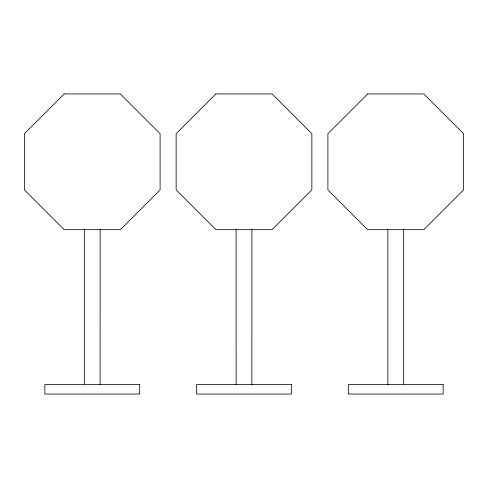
<?xml version="1.0" encoding="UTF-8"?>
<svg xmlns="http://www.w3.org/2000/svg" width="488" height="488" viewBox="0 0 488 488"><rect width="100%" height="100%" fill="white"/><g stroke="black" fill="none" stroke-linecap="round" stroke-linejoin="round"><path stroke-width="0.73" d="M251.906 229.659L251.863 384.959M84.363 229.659L84.393 384.568M100.119 384.568L100.144 229.659M236.094 229.659L236.137 384.568M403.649 229.805L403.649 384.812M387.844 229.805L387.844 384.812M64.148 93.952L24.4 133.7L24.4 189.911L64.148 229.659L120.359 229.659L160.107 189.911L160.107 133.7L120.359 93.952L64.148 93.952M215.891 93.952L176.144 133.7L176.144 189.911L215.891 229.659L272.109 229.659L311.856 189.911L311.856 133.7L272.109 93.952L215.891 93.952M367.641 93.952L327.893 133.7L327.893 189.911L367.641 229.659L423.852 229.659L463.6 189.911L463.6 133.7L423.852 93.952L367.641 93.952M139.678 384.568L44.835 384.568L44.835 394.048L139.678 394.048L139.678 384.568M291.421 384.568L196.579 384.568L196.579 394.048L291.421 394.048L291.421 384.568M443.165 384.568L348.322 384.568L348.322 394.048L443.165 394.048L443.165 384.568"/></g></svg>
